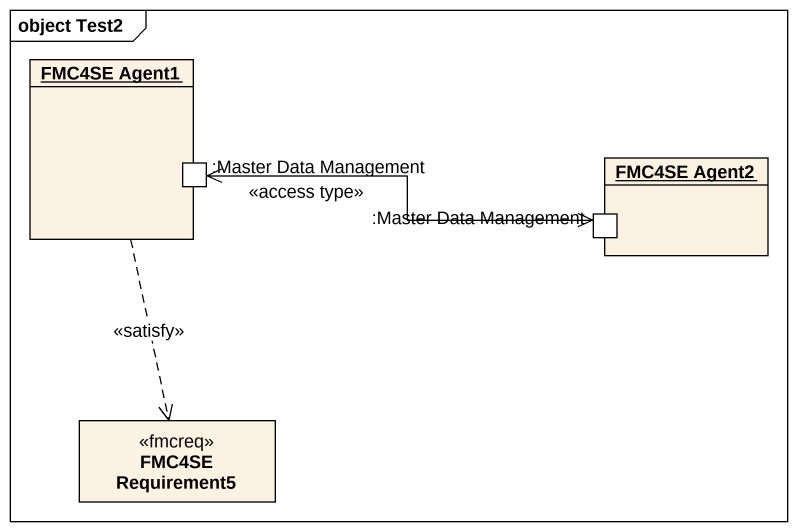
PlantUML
@startuml
mainframe object Test2
allowmixing
hide circle
hide empty members
rectangle "FMC4SE Agent1" as FMC4SE_Agent1 <<object>> {
  port ":Master Data Management" as Master_Data_Management
}
rectangle "FMC4SE Agent2" as FMC4SE_Agent2 <<object>> {
  port ":Master Data Management" as Master_Data_Management_2
}
class "FMC4SE Requirement5" as FMC4SE_Requirement5 <<fmcreq>>
FMC4SE_Agent1 ..> FMC4SE_Requirement5 : <<satisfy>>
Master_Data_Management <-right-> Master_Data_Management_2 : <<access type>>
@enduml
